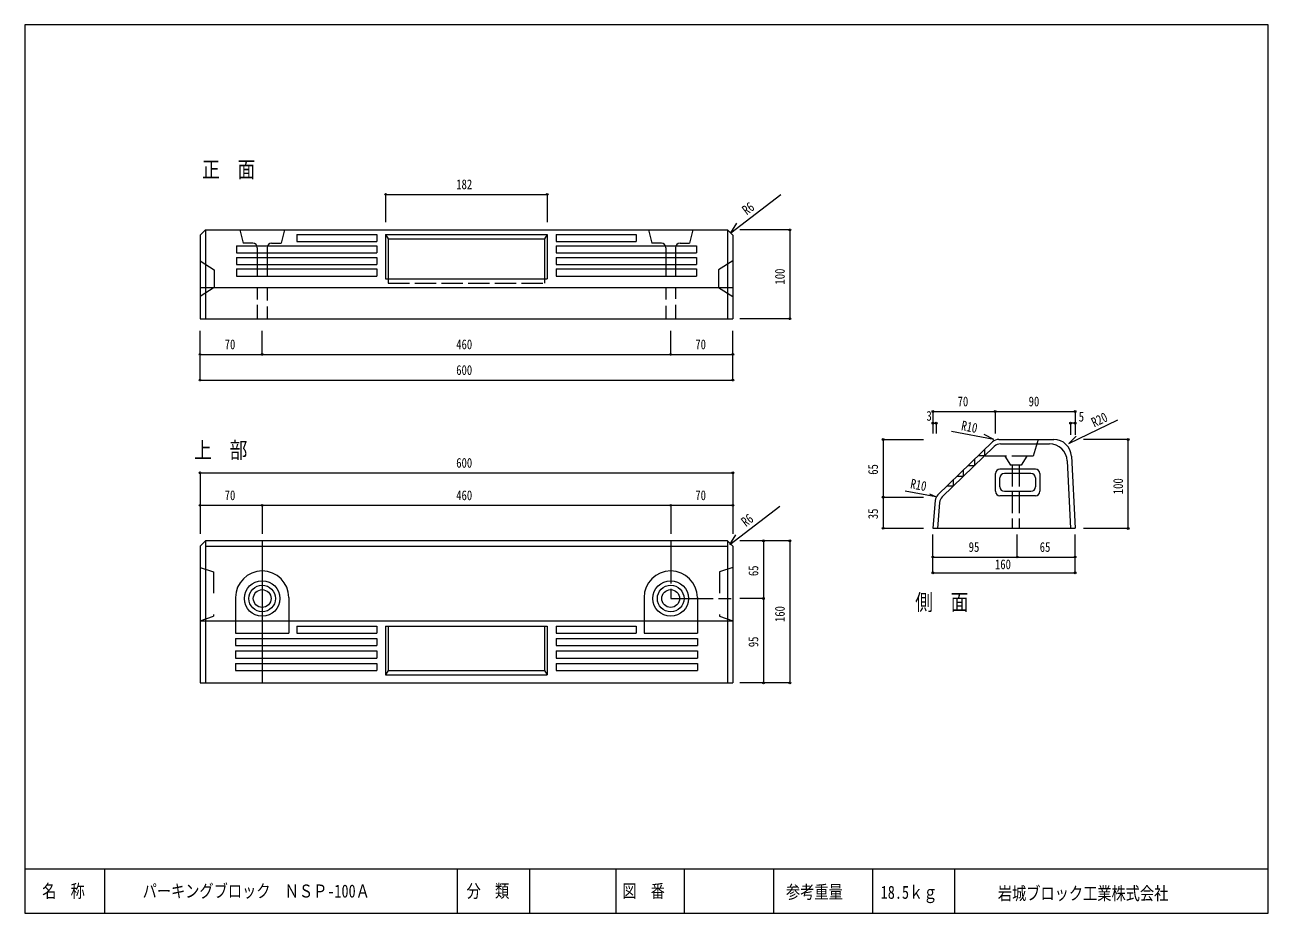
# Model space of a CAD drawing. Units: millimetres, scale not verified. Extents: x 317 to 1717, y 344 to 1344.
import ezdxf
from ezdxf.enums import TextEntityAlignment as Align

# ---------------------------------------------------------------- set-up
doc = ezdxf.new("R2010")
doc.units = ezdxf.units.MM
doc.header["$LTSCALE"] = 4
doc.header["$PDMODE"] = 32
doc.header["$PDSIZE"] = 2
for name, pattern in [('CHAIN', [18.5, 12, -1.5, 3.5, -1.5]), ('DASHED', [7.5, 6, -1.5]), ('DASHED_SPACED', [12, 6, -6])]:
    doc.linetypes.add(name, pattern=pattern)
doc.layers.add('_0-0_', color=7, linetype='Continuous', lineweight=18)
doc.styles.add('ＭＳ ゴシック', font='')
doc.styles.get('ＭＳ ゴシック').set_extended_font_data('MS Gothic')

msp = doc.modelspace()

# ---------------------------------------------------------------- linework, layer by layer
at = {"layer": '_0-0_'}
for p, q in [((1716.708, 1344.449), (316.708, 1344.449)), ((316.708, 1344.449), (316.708, 344.449)), ((1716.708, 344.449), (1716.708, 1344.449)), ((722.953, 1153.665), (904.953, 1153.665)), ((722.953, 1153.665), (722.953, 1122.521)), ((904.953, 1153.665), (904.953, 1122.521)), ((1111.544, 1110.39), (1167.979, 1153.665)), ((1111.544, 1110.39), (1118.416, 1121.208)), ((519.953, 1113.623), (513.953, 1107.623)), ((513.953, 1107.623), (513.953, 1013.623)), ((519.953, 1113.623), (519.953, 1013.623)), ((519.953, 1113.623), (1063.953, 1113.623)), ((519.953, 1113.623), (1107.953, 1113.623)), ((558.953, 1113.623), (562.703, 1098.623)), ((608.953, 1113.623), (605.203, 1098.623)), ((622.953, 1108.623), (712.953, 1108.623)), ((622.953, 1108.623), (622.953, 1100.623)), ((712.953, 1108.623), (712.953, 1100.623)), ((722.953, 1108.623), (904.953, 1108.623)), ((722.953, 1108.623), (722.953, 1058.623)), ((722.953, 1108.623), (725.953, 1103.623)), ((904.953, 1108.623), (901.953, 1103.623)), ((904.953, 1108.623), (904.953, 1058.623)), ((914.953, 1108.623), (1004.953, 1108.623)), ((914.953, 1108.623), (914.953, 1100.623)), ((1004.953, 1108.623), (1004.953, 1100.623)), ((1018.953, 1113.623), (1022.703, 1098.623)), ((1068.953, 1113.623), (1065.203, 1098.623)), ((1113.953, 1107.623), (1107.953, 1113.623)), ((1107.953, 1113.623), (1107.953, 1013.623)), ((1113.953, 1107.623), (1113.953, 1013.623)), ((1178.138, 1113.623), (1121.923, 1113.623)), ((1178.138, 1113.623), (1178.138, 1013.623)), ((554.953, 1095.623), (712.953, 1095.623)), ((554.953, 1095.623), (554.953, 1087.623)), ((573.453, 1098.623), (562.703, 1098.623)), ((578.453, 1093.623), (578.453, 1061.623)), ((589.453, 1093.623), (589.453, 1061.623)), ((594.453, 1098.623), (605.203, 1098.623)), ((622.953, 1100.623), (712.953, 1100.623)), ((712.953, 1095.623), (712.953, 1087.623)), ((725.953, 1103.623), (901.953, 1103.623)), ((725.953, 1103.623), (901.953, 1103.623)), ((725.953, 1103.623), (901.953, 1103.623)), ((725.953, 1103.623), (725.953, 1053.623)), ((901.953, 1103.623), (901.953, 1053.623)), ((914.953, 1100.623), (1004.953, 1100.623)), ((914.953, 1095.623), (914.953, 1087.623)), ((914.953, 1095.623), (1072.953, 1095.623)), ((1033.453, 1098.623), (1022.703, 1098.623)), ((1038.453, 1093.623), (1038.453, 1061.623)), ((1049.453, 1093.623), (1049.453, 1061.623)), ((1054.453, 1098.623), (1065.203, 1098.623)), ((1072.953, 1095.623), (1072.953, 1087.623)), ((554.953, 1087.623), (712.953, 1087.623)), ((554.953, 1082.623), (712.953, 1082.623)), ((554.953, 1082.623), (554.953, 1074.623)), ((712.953, 1082.623), (712.953, 1074.623)), ((914.953, 1087.623), (1072.953, 1087.623)), ((914.953, 1082.623), (914.953, 1074.623)), ((914.953, 1082.623), (1072.953, 1082.623)), ((1072.953, 1082.623), (1072.953, 1074.623)), ((554.953, 1074.623), (712.953, 1074.623)), ((554.953, 1069.623), (554.953, 1061.623)), ((554.953, 1069.623), (712.953, 1069.623)), ((712.953, 1069.623), (712.953, 1061.623)), ((914.953, 1074.623), (1072.953, 1074.623)), ((914.953, 1069.623), (914.953, 1061.623)), ((914.953, 1069.623), (1072.953, 1069.623)), ((1072.953, 1069.623), (1072.953, 1061.623)), ((554.953, 1061.623), (712.953, 1061.623)), ((722.953, 1058.623), (904.953, 1058.623)), ((914.953, 1061.623), (1072.953, 1061.623)), ((513.953, 1048.623), (1113.953, 1048.623)), ((578.453, 1048.623), (578.453, 1035.148)), ((589.453, 1048.623), (589.453, 1034.283)), ((1038.453, 1048.623), (1038.453, 1035.148)), ((1049.453, 1048.623), (1049.453, 1036.013)), ((578.453, 1029.094), (578.453, 1013.623)), ((589.453, 1027.364), (589.453, 1013.623)), ((1038.453, 1028.229), (1038.453, 1013.623)), ((1049.453, 1029.094), (1049.453, 1013.623)), ((513.953, 1013.623), (1113.953, 1013.623)), ((1178.138, 1013.623), (1121.923, 1013.623)), ((513.953, 973.475), (513.953, 1000.17)), ((513.953, 944.555), (513.953, 1000.17)), ((583.953, 973.475), (583.953, 1000.17)), ((1043.953, 973.475), (1043.953, 1000.17)), ((1113.953, 973.475), (1113.953, 1000.17)), ((1113.953, 944.555), (1113.953, 1000.17)), ((513.953, 973.475), (583.953, 973.475)), ((583.953, 973.475), (1043.953, 973.475)), ((1043.953, 973.475), (1113.953, 973.475)), ((513.953, 944.555), (1113.953, 944.555)), ((1339.271, 909.226), (1409.271, 909.226)), ((1339.271, 909.226), (1339.271, 884.492)), ((1339.271, 896.086), (1343.024, 896.086)), ((1339.271, 896.086), (1339.271, 884.492)), ((1343.024, 896.086), (1343.024, 884.492)), ((1409.271, 909.226), (1409.271, 884.492)), ((1409.271, 909.226), (1499.271, 909.226)), ((1492.288, 873.051), (1547.333, 899.657)), ((1499.271, 896.086), (1494.277, 896.086)), ((1494.277, 896.086), (1494.277, 882.946)), ((1499.271, 909.226), (1499.271, 884.492)), ((1499.271, 896.086), (1499.271, 882.946)), ((1407.885, 877.638), (1360.179, 886.813)), ((1407.885, 877.638), (1396.876, 883.143)), ((1283.11, 877.712), (1283.11, 812.712)), ((1283.11, 877.712), (1328.714, 877.712)), ((1344.952, 815.313), (1406.362, 874.889)), ((1349.775, 813.025), (1408.389, 869.889)), ((1413.325, 877.712), (1475.246, 877.712)), ((1415.352, 872.712), (1470.49, 872.712)), ((1492.288, 873.051), (1500.544, 881.308)), ((1559.052, 877.712), (1508.81, 877.712)), ((1559.052, 777.462), (1559.052, 877.712)), ((1385.927, 855.064), (1385.927, 848.098)), ((1397.354, 859.184), (1390.173, 859.184)), ((1397.354, 866.15), (1397.354, 859.184)), ((1495.221, 858.711), (1499.271, 777.712)), ((513.953, 840.113), (1113.953, 840.113)), ((513.953, 840.113), (513.953, 771.34)), ((1113.953, 840.113), (1113.953, 771.34)), ((1373.474, 842.983), (1373.474, 836.017)), ((1385.927, 848.098), (1378.746, 848.098)), ((1454.676, 844.323), (1414.676, 844.323)), ((1490.465, 853.711), (1494.277, 777.462)), ((1362.194, 832.04), (1362.194, 825.073)), ((1373.474, 836.017), (1366.294, 836.017)), ((1409.676, 819.323), (1409.676, 839.322)), ((1414.676, 824.322), (1414.676, 834.322)), ((1449.676, 839.322), (1419.676, 839.322)), ((1454.676, 834.322), (1454.676, 824.322)), ((1459.676, 839.322), (1459.676, 819.323)), ((1283.11, 812.712), (1328.714, 812.712)), ((1283.11, 812.712), (1283.11, 777.712)), ((1342.7, 813.002), (1307.893, 819.403)), ((1342.7, 813.002), (1335.898, 816.202)), ((1362.194, 825.073), (1355.013, 825.073)), ((1454.676, 814.323), (1414.676, 814.323)), ((1419.676, 819.322), (1449.676, 819.322)), ((513.953, 803.577), (583.953, 803.577)), ((513.953, 803.577), (513.953, 771.34)), ((583.953, 803.577), (583.953, 771.34)), ((583.953, 803.577), (1043.953, 803.577)), ((1043.953, 803.577), (1043.953, 771.34)), ((1043.953, 803.577), (1113.953, 803.577)), ((1110.571, 759.478), (1167.005, 802.753)), ((1113.953, 803.577), (1113.953, 771.34)), ((1341.952, 808.99), (1339.271, 777.712)), ((1346.774, 806.702), (1344.253, 777.285)), ((1110.571, 759.478), (1117.442, 770.296)), ((1283.11, 777.712), (1328.714, 777.712)), ((1339.271, 777.712), (1499.271, 777.712)), ((1339.271, 745.361), (1339.271, 770.868)), ((1339.271, 727.583), (1339.271, 770.868)), ((1434.271, 745.361), (1434.271, 770.868)), ((1499.271, 745.361), (1499.271, 770.868)), ((1499.271, 727.583), (1499.271, 770.868)), ((1559.052, 777.462), (1508.81, 777.462)), ((519.953, 763.623), (513.953, 757.623)), ((513.953, 757.623), (513.953, 603.623)), ((519.953, 763.623), (519.953, 603.623)), ((1107.953, 763.623), (519.953, 763.623)), ((519.953, 757.623), (1107.953, 757.623)), ((583.953, 763.623), (583.953, 603.623)), ((1107.953, 763.623), (1107.953, 603.623)), ((1107.953, 763.623), (1113.953, 757.623)), ((1113.953, 757.623), (1113.953, 603.623)), ((1148.354, 763.623), (1121.923, 763.623)), ((1178.138, 763.623), (1121.923, 763.623)), ((1148.354, 763.623), (1148.354, 698.623)), ((1178.138, 763.623), (1178.138, 603.623)), ((1339.271, 745.361), (1434.271, 745.361)), ((1434.271, 745.361), (1499.271, 745.361)), ((1339.271, 727.583), (1499.271, 727.583)), ((553.953, 699.623), (553.953, 659.623)), ((613.953, 699.623), (613.953, 659.623)), ((1013.953, 699.623), (1013.953, 659.623)), ((1073.953, 699.623), (1073.953, 659.623)), ((1148.354, 698.623), (1121.923, 698.623)), ((1148.354, 698.623), (1148.354, 603.623)), ((513.953, 673.623), (1113.953, 673.623)), ((553.953, 659.623), (613.953, 659.623)), ((622.953, 667.623), (622.953, 659.623)), ((622.953, 667.623), (712.953, 667.623)), ((622.953, 659.623), (712.953, 659.623)), ((712.953, 667.623), (712.953, 659.623)), ((722.953, 667.623), (722.953, 612.623)), ((722.953, 667.623), (904.953, 667.623)), ((722.953, 667.623), (904.953, 667.623)), ((725.953, 667.623), (725.953, 617.623)), ((901.953, 667.623), (901.953, 617.623)), ((904.953, 667.623), (904.953, 612.623)), ((914.953, 667.623), (914.953, 659.623)), ((914.953, 667.623), (1004.953, 667.623)), ((914.953, 659.623), (1004.953, 659.623)), ((1004.953, 667.623), (1004.953, 659.623)), ((1013.953, 659.623), (1073.953, 659.623)), ((553.953, 653.623), (712.953, 653.623)), ((553.953, 653.623), (553.953, 645.623)), ((553.953, 653.623), (712.953, 653.623)), ((553.953, 653.623), (712.953, 653.623)), ((553.953, 645.623), (712.953, 645.623)), ((712.953, 653.623), (712.953, 645.623)), ((914.953, 653.623), (914.953, 645.623)), ((914.953, 653.623), (1073.953, 653.623)), ((914.953, 653.623), (1073.953, 653.623)), ((914.953, 653.623), (1073.953, 653.623)), ((914.953, 645.623), (1073.953, 645.623)), ((1073.953, 653.623), (1073.953, 645.623)), ((553.953, 639.623), (712.953, 639.623)), ((553.953, 639.623), (553.953, 631.623)), ((553.953, 631.623), (712.953, 631.623)), ((712.953, 639.623), (712.953, 631.623)), ((914.953, 639.623), (914.953, 631.623)), ((914.953, 639.623), (1073.953, 639.623)), ((914.953, 631.623), (1073.953, 631.623)), ((1073.953, 639.623), (1073.953, 631.623)), ((553.953, 625.623), (712.953, 625.623)), ((553.953, 625.623), (553.953, 617.623)), ((553.953, 617.623), (712.953, 617.623)), ((712.953, 625.623), (712.953, 617.623)), ((725.953, 617.623), (722.953, 612.623)), ((725.953, 617.623), (901.953, 617.623)), ((725.953, 617.623), (901.953, 617.623)), ((901.953, 617.623), (904.953, 612.623)), ((914.953, 625.623), (914.953, 617.623)), ((914.953, 625.623), (1073.953, 625.623)), ((914.953, 617.623), (1073.953, 617.623)), ((1073.953, 625.623), (1073.953, 617.623)), ((513.953, 603.623), (1113.953, 603.623)), ((722.953, 612.623), (904.953, 612.623)), ((1148.354, 603.623), (1121.923, 603.623)), ((1178.138, 603.623), (1121.923, 603.623)), ((316.708, 394.449), (1716.708, 394.449)), ((406.325, 394.449), (406.325, 344.449)), ((803.398, 394.449), (803.398, 344.449)), ((885.01, 394.449), (885.01, 344.449)), ((982.316, 394.449), (982.316, 344.449)), ((1059.22, 394.449), (1059.22, 344.449)), ((1159.665, 394.449), (1159.665, 344.449)), ((1271.096, 394.449), (1271.096, 344.449)), ((1363.694, 394.449), (1363.694, 344.449)), ((316.708, 344.449), (1716.708, 344.449)), ((316.708, 344.449), (1716.708, 344.449))]:
    msp.add_line(p, q, dxfattribs=at)
at = {"layer": '_0-0_', "linetype": 'DASHED_SPACED'}
for p, q in [((513.953, 1078.623), (529.953, 1068.623)), ((1113.953, 1078.623), (1097.953, 1068.623)), ((529.953, 1068.623), (529.953, 1048.623)), ((1097.953, 1068.623), (1097.953, 1048.623)), ((529.953, 1048.623), (513.953, 1038.623)), ((1097.953, 1048.623), (1113.953, 1038.623)), ((513.953, 733.623), (528.953, 728.623)), ((528.953, 728.623), (528.953, 678.623)), ((1113.953, 733.623), (1098.953, 728.623)), ((1098.953, 728.623), (1098.953, 678.623)), ((513.953, 673.623), (528.953, 678.623)), ((1098.953, 678.623), (1113.953, 673.623))]:
    msp.add_line(p, q, dxfattribs=at)
at = {"layer": '_0-0_', "linetype": 'DASHED'}
for p, q in [((725.953, 1053.623), (901.953, 1053.623)), ((1457.891, 877.712), (1452.091, 858.861)), ((1452.091, 858.861), (1397.02, 858.861)), ((1420.036, 858.861), (1426.423, 848.861)), ((1444.809, 858.861), (1438.423, 848.861)), ((1438.445, 848.861), (1426.423, 848.861)), ((1428.422, 848.861), (1428.422, 777.712)), ((1436.423, 848.861), (1436.423, 777.712))]:
    msp.add_line(p, q, dxfattribs=at)
at = {"layer": '_0-0_', "linetype": 'CHAIN'}
for p, q in [((1043.953, 763.623), (1043.953, 698.623)), ((1043.953, 698.623), (1113.953, 698.623))]:
    msp.add_line(p, q, dxfattribs=at)
at = {"layer": '_0-0_'}
for centre, radius in [((583.953, 698.623), 20), ((1043.953, 698.623), 20), ((583.953, 698.623), 15), ((583.953, 698.623), 10), ((1043.953, 698.623), 15), ((1043.953, 698.623), 10)]:
    msp.add_circle(centre, radius, dxfattribs=at)
for centre, radius, start, end in [((573.453, 1093.623), 5, 0, 90), ((594.453, 1093.623), 5, 90, 180), ((1033.453, 1093.623), 5, 0, 90), ((1054.453, 1093.623), 5, 90, 180), ((1413.325, 867.712), 10, 90, 134.13194), ((1415.352, 862.712), 10, 90, 134.13191), ((1470.49, 852.712), 20, 2.8624, 90), ((1475.246, 857.712), 20, 2.8624, 90), ((1414.676, 839.322), 5, 90, 180), ((1454.676, 839.322), 5, 0, 90), ((1419.676, 834.322), 5, 90, 180), ((1449.676, 834.322), 5, 0, 90), ((1351.916, 808.136), 10, 134.13194, 175.10091), ((1356.738, 805.848), 10, 134.13191, 175.10092), ((1414.676, 819.323), 5, 180, 270), ((1419.676, 824.322), 5, 180, 270), ((1449.676, 824.322), 5, 270, 0), ((1454.676, 819.323), 5, 270, 0), ((583.953, 699.623), 30, 90, 180), ((583.953, 699.623), 30, 0, 90), ((1043.953, 699.623), 30, 90, 180), ((1043.953, 699.623), 30, 0, 90)]:
    msp.add_arc(centre, radius, start, end, dxfattribs=at)
for p in [(722.953, 1153.665), (904.953, 1153.665), (1178.138, 1113.623), (1178.138, 1013.623), (513.953, 973.475), (583.953, 973.475), (1043.953, 973.475), (1113.953, 973.475), (513.953, 944.555), (1113.953, 944.555), (1339.271, 909.226), (1409.271, 909.226), (1499.271, 909.226), (1339.271, 896.086), (1343.024, 896.086), (1494.277, 896.086), (1499.271, 896.086), (1283.11, 877.712), (1559.052, 877.712), (513.953, 840.113), (1113.953, 840.113), (1283.11, 812.712), (513.953, 803.577), (583.953, 803.577), (1043.953, 803.577), (1113.953, 803.577), (1283.11, 777.712), (1559.052, 777.462), (1148.354, 763.623), (1178.138, 763.623), (1339.271, 745.361), (1434.271, 745.361), (1499.271, 745.361), (1339.271, 727.583), (1499.271, 727.583), (1148.354, 698.623), (1148.354, 603.623), (1178.138, 603.623)]:
    msp.add_point(p, dxfattribs=at)

# ---------------------------------------------------------------- texts
at = {"layer": '_0-0_', "style": 'ＭＳ ゴシック', "width": 0.8}
for s, height, p in [('正\u3000面', 18.33, (516.178, 1167.013)), ('182', 11, (802.453, 1156.165)), ('70', 11, (541.703, 975.975)), ('460', 11, (802.453, 975.975)), ('70', 11, (1071.703, 975.975)), ('600', 11, (802.453, 947.055)), ('70', 11, (1367.021, 911.726)), ('90', 11, (1447.021, 911.726)), ('3', 11, (1331.954, 895.473)), ('5', 11, (1503.4, 894.54)), ('上\u3000部', 18.33, (507.28, 851.123)), ('600', 11, (802.453, 842.613)), ('70', 11, (541.703, 806.077)), ('460', 11, (802.453, 806.077)), ('70', 11, (1071.703, 806.077)), ('95', 11, (1379.521, 747.861)), ('65', 11, (1459.521, 747.861)), ('160', 11, (1409.1, 728.356)), ('側\u3000面', 18.33, (1319.25, 679.831)), ('名\u3000称', 14.66, (336.213, 357.606)), ('パーキングブロック\u3000ＮＳＰ-100Ａ', 14.66, (449.328, 357.606)), ('分\u3000類', 14.66, (814.12, 357.606)), ('図\u3000番', 14.66, (989.447, 357.606)), ('参考重量', 14.66, (1173.79, 356.532)), ('18.5ｋｇ', 14.66, (1280.428, 356.19)), ('岩城ブロック工業株式会社', 14.66, (1412.348, 354.962))]:
    msp.add_text(s, height=height, dxfattribs=at).set_placement(p, align=Align.BOTTOM_LEFT)
for s, rotation, p in [('R6', 37.482, (1131.729, 1127.259)), ('100', 90, (1175.638, 1052.123)), ('R10', 349.114, (1369.905, 885.016)), ('R20', 25.796, (1522.421, 888.144)), ('65', 90, (1280.61, 837.962)), ('R10', 349.114, (1312.603, 819.574)), ('100', 90, (1556.552, 816.087)), ('35', 90, (1280.61, 787.962)), ('R6', 37.482, (1130.755, 776.347)), ('65', 90, (1145.854, 723.873)), ('160', 90, (1175.638, 672.123)), ('95', 90, (1145.854, 643.873))]:
    msp.add_text(s, height=11, rotation=rotation, dxfattribs=at).set_placement(p, align=Align.BOTTOM_LEFT)

doc.saveas('drawing.dxf')
